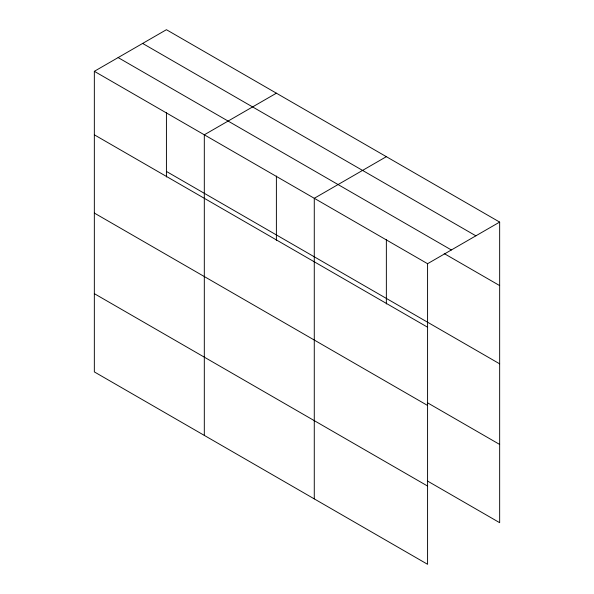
<?xml version="1.0" encoding="UTF-8"?>
<svg xmlns="http://www.w3.org/2000/svg" width="594" height="594" viewBox="0 0 594 594"><rect width="100%" height="100%" fill="white"/><g stroke="black" fill="none" stroke-linecap="round" stroke-linejoin="round"><path stroke-width="0.89" d="M94.342 71.317L427.576 263.706L427.576 564.3L94.342 371.911L94.342 71.317L166.424 29.7L499.658 222.089L499.658 522.683L427.338 480.932M276.388 93.191L204.314 134.801L204.314 435.402M386.36 156.675L314.278 198.292L314.278 498.886M427.576 263.706L499.658 222.089M142.634 43.436L475.868 235.825M118.132 57.581L451.366 249.97M444.208 253.579L499.658 285.595M166.424 171.443L499.658 363.832M94.342 134.816L427.576 327.205M427.338 402.695L499.658 444.446M94.342 213.06L427.576 405.45M94.342 293.666L427.576 486.055M386.36 239.508L386.36 303.98M276.388 176.024L276.388 240.488M166.424 112.533L166.424 177.005"/></g></svg>
